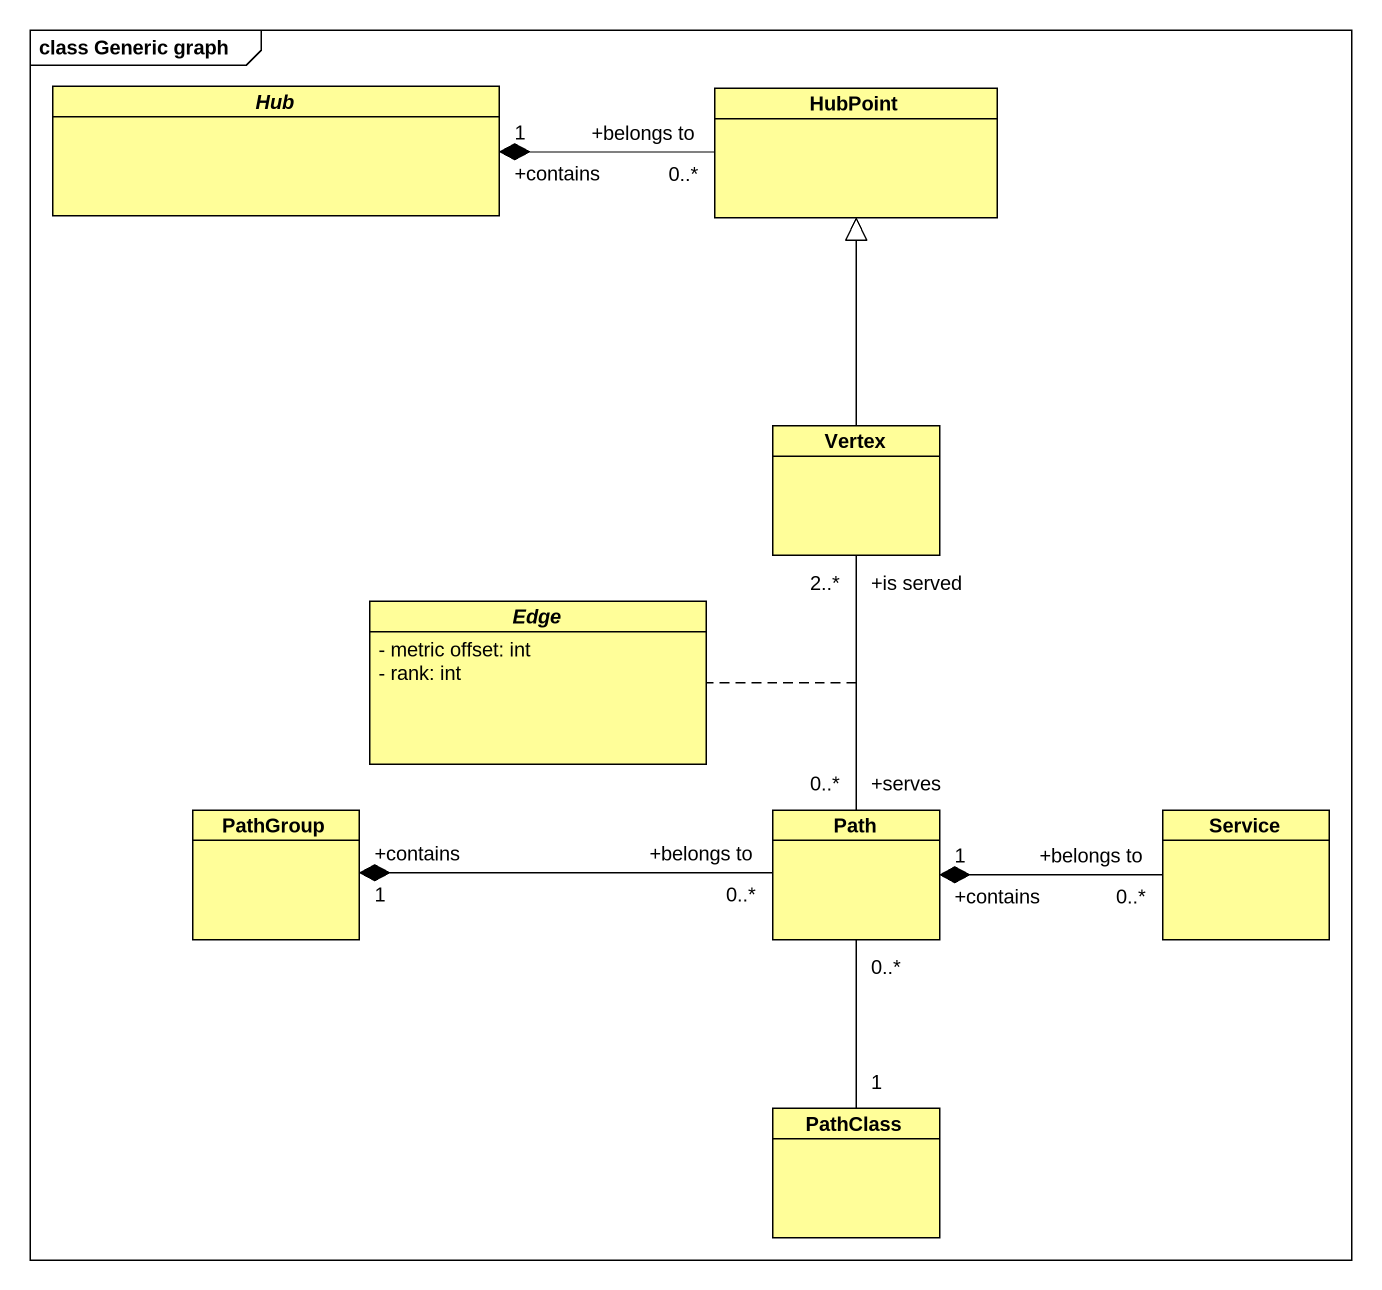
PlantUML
@startuml
mainframe class Generic graph
hide circle
hide empty members
skinparam classAttributeIconSize 0
abstract class Hub #FFFE99
class HubPoint #FFFE99
class Vertex #FFFE99
abstract class Edge #FFFE99 {
  - metric offset: int
  - rank: int
}
class PathGroup #FFFE99
class Path #FFFE99
class Service #FFFE99
class PathClass #FFFE99
HubPoint "+belongs to\n0..*" -left-* "+contains\n1" Hub
Vertex -up-|> HubPoint
Path "+serves\n0..*" -up- "+is served\n2..*" Vertex
(Path, Vertex) .. Edge
Path "+belongs to\n0..*" -left-* "+contains\n1" PathGroup
Path "0..*" -- "1" PathClass
Service "+belongs to\n0..*" -left-* "+contains\n1" Path
@enduml
